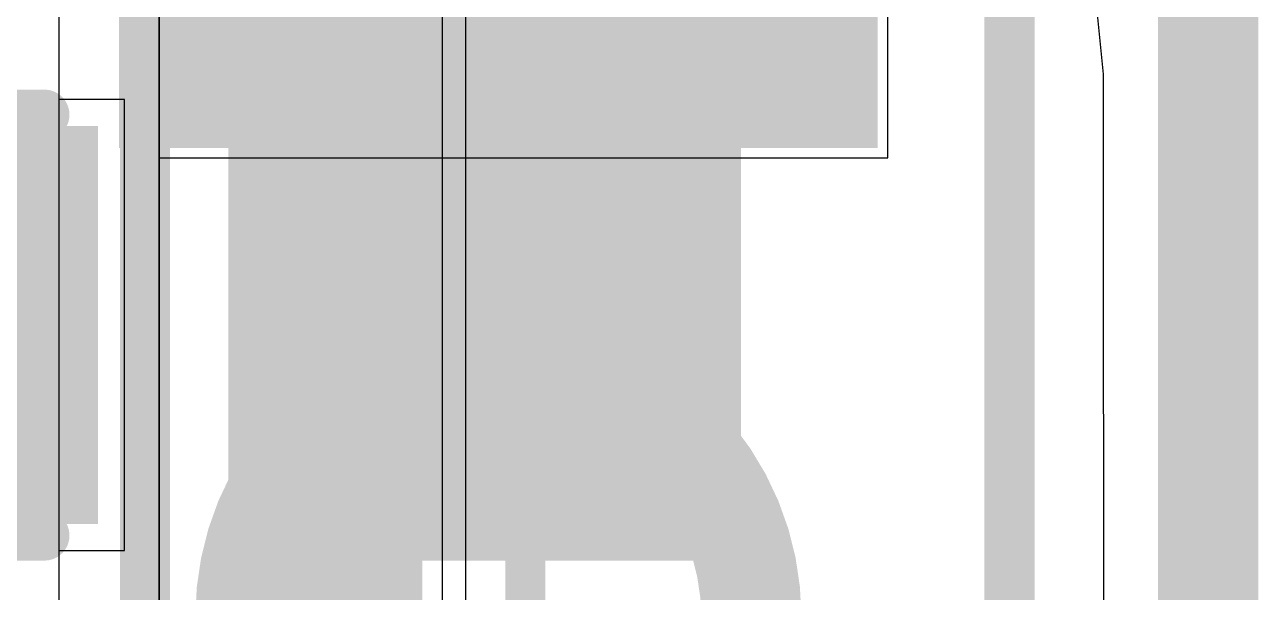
# Model space of a CAD drawing. Header units: inches. Extents: x -6 to 283, y -12 to 154.
# Drawn here: x 79.728 to 82.855, y 12.215 to 13.654 of the extents above; entities that cross this region are included whole.
import ezdxf

# ---------------------------------------------------------------- set-up
doc = ezdxf.new("R2010")
doc.units = ezdxf.units.IN
for name, color, linetype in [('Board Outline', 216, 'Continuous'), ('Bottom Layer', 5, 'Continuous'), ('Bottom Overlay', 54, 'Continuous'), ('Bottom Paste', 16, 'Continuous'), ('Bottom Solder', 6, 'Continuous'), ('Dimensions', 6, 'Continuous'), ('GND-1', 16, 'Continuous'), ('GND-2', 90, 'Continuous'), ('GND-3', 216, 'Continuous'), ('GND-4', 54, 'Continuous'), ('PWR-1', 156, 'Continuous'), ('PWR-2', 130, 'Continuous'), ('Signal L1', 76, 'Continuous'), ('Signal L2', 6, 'Continuous'), ('Top Layer', 1, 'Continuous'), ('Top Overlay', 2, 'Continuous'), ('Top Paste', 8, 'Continuous'), ('Top Solder', 216, 'Continuous')]:
    doc.layers.add(name, color=color, linetype=linetype)

# ---------------------------------------------------------------- blocks, each defined once
blk = doc.blocks.new('B3U_1000P_63')
at = {"layer": 'Top Layer'}
blk.add_hatch(color=1, dxfattribs=at).paths.add_polyline_path([(-2.10999959, 0.85999955), (-1.28999869, 0.85999955), (-1.28999869, -0.85999955), (-2.10999959, -0.85999955)])
at = {"layer": 'Top Paste'}
blk.add_hatch(color=8, dxfattribs=at).paths.add_polyline_path([(-2.10999959, 0.85999955), (-1.28999869, 0.85999955), (-1.28999869, -0.85999955), (-2.10999959, -0.85999955)])
at = {"layer": 'Top Solder'}
blk.add_hatch(color=216, dxfattribs=at).paths.add_polyline_path([(-2.21159959, 0.96159955), (-1.18839869, 0.96159955), (-1.18839869, -0.96159955), (-2.21159959, -0.96159955)])
at = {"layer": 'Top Overlay'}
blk.add_lwpolyline([(-1.5748, 1.29539746, 0.127, 0.127, 0), (1.5748, 1.2954, 0.127, 0.127, 0)], format="xyseb", dxfattribs=at)
for points in [[(0.64106806, 0, 0.254, 0.254, 1), (-0.64106806, 0, 0.254, 0.254, 1)], [(-0.7045680599999999, 0, 0.127, 0.127, 1), (-0.5775680599999999, 0, 0.127, 0.127, 1)]]:
    blk.add_lwpolyline(points, format="xyseb", close=True, dxfattribs=at)
blk = doc.blocks.new('C___0603_B_269')
at = {"layer": 'Bottom Layer'}
for points in [[(-1.143, -0.4445), (-1.143, 0.4445), (-0.3809999999999999, 0.4445), (-0.3809999999999999, -0.4445)], [(0.3809999999999999, -0.4445), (0.3809999999999999, 0.4445), (1.143, 0.4445), (1.143, -0.4445)]]:
    blk.add_hatch(color=5, dxfattribs=at).paths.add_polyline_path(points)
at = {"layer": 'Bottom Paste'}
for points in [[(-1.143, -0.4445), (-1.143, 0.4445), (-0.3809999999999999, 0.4445), (-0.3809999999999999, -0.4445)], [(0.3809999999999999, -0.4445), (0.3809999999999999, 0.4445), (1.143, 0.4445), (1.143, -0.4445)]]:
    blk.add_hatch(color=16, dxfattribs=at).paths.add_polyline_path(points)
at = {"layer": 'Bottom Solder'}
for points in [[(-1.20299988, -0.50449988), (-1.20299988, 0.50449988), (-0.3210001199999999, 0.50449988), (-0.3210001199999999, -0.50449988)], [(0.3210001199999999, -0.50449988), (0.3210001199999999, 0.50449988), (1.20299988, 0.50449988), (1.20299988, -0.50449988)]]:
    blk.add_hatch(color=6, dxfattribs=at).paths.add_polyline_path(points)
at = {"layer": 'Bottom Overlay'}
for points in [[(-1.2446, 0.5334, 0.127, 0.127, 0), (-1.2446, -0.5334, 0.127, 0.127, 0)], [(-0.4571999999999999, 0.5334, 0.127, 0.127, 0), (-1.2446, 0.5334, 0.127, 0.127, 0)], [(1.2446, 0.5334, 0.127, 0.127, 0), (0.4571999999999999, 0.5334, 0.127, 0.127, 0)], [(1.2446, 0.5334, 0.127, 0.127, 0), (1.2446, -0.5334, 0.127, 0.127, 0)], [(-0.4571999999999999, -0.5334, 0.127, 0.127, 0), (-1.2446, -0.5334, 0.127, 0.127, 0)], [(1.2446, -0.5334, 0.127, 0.127, 0), (0.4571999999999999, -0.5334, 0.127, 0.127, 0)]]:
    blk.add_lwpolyline(points, format="xyseb", dxfattribs=at)
for points in [[(-1.27635, 0.5334, 0.0635, 0.0635, 1), (-1.21285, 0.5334, 0.0635, 0.0635, 1)], [(-1.27635, 0.5334, 0.0635, 0.0635, 1), (-1.21285, 0.5334, 0.0635, 0.0635, 1)], [(-0.4889499999999999, 0.5334, 0.0635, 0.0635, 1), (-0.42545, 0.5334, 0.0635, 0.0635, 1)], [(0.42545, 0.5334, 0.0635, 0.0635, 1), (0.4889499999999999, 0.5334, 0.0635, 0.0635, 1)], [(1.21285, 0.5334, 0.0635, 0.0635, 1), (1.27635, 0.5334, 0.0635, 0.0635, 1)], [(1.21285, 0.5334, 0.0635, 0.0635, 1), (1.27635, 0.5334, 0.0635, 0.0635, 1)], [(-1.27635, -0.5334, 0.0635, 0.0635, 1), (-1.21285, -0.5334, 0.0635, 0.0635, 1)], [(-1.27635, -0.5334, 0.0635, 0.0635, 1), (-1.21285, -0.5334, 0.0635, 0.0635, 1)], [(-0.4889499999999999, -0.5334, 0.0635, 0.0635, 1), (-0.42545, -0.5334, 0.0635, 0.0635, 1)], [(0.42545, -0.5334, 0.0635, 0.0635, 1), (0.4889499999999999, -0.5334, 0.0635, 0.0635, 1)], [(1.21285, -0.5334, 0.0635, 0.0635, 1), (1.27635, -0.5334, 0.0635, 0.0635, 1)], [(1.21285, -0.5334, 0.0635, 0.0635, 1), (1.27635, -0.5334, 0.0635, 0.0635, 1)]]:
    blk.add_lwpolyline(points, format="xyseb", close=True, dxfattribs=at)

msp = doc.modelspace()

# ---------------------------------------------------------------- linework, layer by layer
at = {"layer": 'Board Outline'}
for points in [[(75.55088776, 20.35987292, 0.1778, 0.1778, -0.4142135158828696), (82.72026128, 13.18848264, 0.1778, 0.1778, 0)], [(82.72026128, 13.18848264, 0.1778, 0.1778, 0), (82.7278508, 4.36438294, 0.1778, 0.1778, 0)]]:
    msp.add_lwpolyline(points, format="xyseb", dxfattribs=at)
msp.add_lwpolyline([(82.67581128, 13.18848264, 0.08889999999999999, 0.08889999999999999, 1), (82.76471128, 13.18848264, 0.08889999999999999, 0.08889999999999999, 1)], format="xyseb", close=True, dxfattribs=at)
msp.add_lwpolyline([(82.67581128, 13.18848264, 0.08889999999999999, 0.08889999999999999, 1), (82.76471128, 13.18848264, 0.08889999999999999, 0.08889999999999999, 1)], format="xyseb", close=True, dxfattribs=at)
at = {"layer": 'Bottom Layer'}
for p, q in [((79.81581446, -0.5073269), (79.81581446, 16.09494622)), ((79.81581446, 13.46366878), (79.81581446, 14.77563212)), ((82.39487966, 14.2038451), (82.4613413, 13.52806794)), ((82.4613413, 13.52806794), (82.46129304, 13.1885182)), ((79.98136912, 13.46366878), (79.81581446, 13.46366878)), ((79.98136912, 12.32066878), (79.98136912, 13.46366878)), ((82.46129304, 13.1885182), (82.46131843999999, 13.18838866)), ((82.46131843999999, 13.18838866), (82.46129304, 13.18825658)), ((82.46129304, 13.18825658), (82.46888764, 4.36415942)), ((79.81581446, 11.87921678), (79.81581446, 12.32066878)), ((79.81581446, 12.32066878), (79.98136912, 12.32066878))]:
    msp.add_line(p, q, dxfattribs=at)
for points in [[(81.16644422, 13.06124388, 0.1016, 0.1016, 0), (81.16644422, 14.22489662, 0.1016, 0.1016, 0)], [(80.99736911999999, 12.89216878, 0.1016, 0.1016, 0), (81.16644422, 13.06124388, 0.1016, 0.1016, 0)], [(80.99736911999999, 11.30771678, 0.1016, 0.1016, 0), (80.99736911999999, 12.89216878, 0.1016, 0.1016, 0)]]:
    msp.add_lwpolyline(points, format="xyseb", dxfattribs=at)
for points in [[(81.14104422, 13.06124388, 0.0508, 0.0508, 1), (81.19184422, 13.06124388, 0.0508, 0.0508, 1)], [(81.14104422, 13.06124388, 0.0508, 0.0508, 1), (81.19184422, 13.06124388, 0.0508, 0.0508, 1)], [(80.97196912, 12.89216878, 0.0508, 0.0508, 1), (81.02276911999999, 12.89216878, 0.0508, 0.0508, 1)], [(80.97196912, 12.89216878, 0.0508, 0.0508, 1), (81.02276911999999, 12.89216878, 0.0508, 0.0508, 1)]]:
    msp.add_lwpolyline(points, format="xyseb", close=True, dxfattribs=at)
at = {"layer": 'Dimensions'}
msp.add_lwpolyline([(82.7278508, 4.70728294, 0.254, 0.254, 0), (82.7278508, 27.72987342, 0.254, 0.254, 0)], format="xyseb", dxfattribs=at)
at = {"layer": 'GND-1'}
for p, q in [((82.39487966, 14.2038451), (82.4613413, 13.52806794)), ((82.4613413, 13.52806794), (82.46129304, 13.1885182)), ((82.46129304, 13.1885182), (82.46131843999999, 13.18838866)), ((82.46131843999999, 13.18838866), (82.46129304, 13.18825658)), ((82.46129304, 13.18825658), (82.46888764, 4.36415942))]:
    msp.add_line(p, q, dxfattribs=at)
at = {"layer": 'GND-2'}
for p, q in [((82.39487966, 14.2038451), (82.4613413, 13.52806794)), ((82.4613413, 13.52806794), (82.46129304, 13.1885182)), ((82.46129304, 13.1885182), (82.46131843999999, 13.18838866)), ((82.46131843999999, 13.18838866), (82.46129304, 13.18825658)), ((82.46129304, 13.18825658), (82.46888764, 4.36415942))]:
    msp.add_line(p, q, dxfattribs=at)
at = {"layer": 'GND-3'}
for p, q in [((82.39487966, 14.2038451), (82.4613413, 13.52806794)), ((82.4613413, 13.52806794), (82.46129304, 13.1885182)), ((82.46129304, 13.1885182), (82.46131843999999, 13.18838866)), ((82.46131843999999, 13.18838866), (82.46129304, 13.18825658)), ((82.46129304, 13.18825658), (82.46888764, 4.36415942))]:
    msp.add_line(p, q, dxfattribs=at)
at = {"layer": 'GND-4'}
for p, q in [((82.39487966, 14.2038451), (82.4613413, 13.52806794)), ((82.4613413, 13.52806794), (82.46129304, 13.1885182)), ((82.46129304, 13.1885182), (82.46131843999999, 13.18838866)), ((82.46131843999999, 13.18838866), (82.46129304, 13.18825658)), ((82.46129304, 13.18825658), (82.46888764, 4.36415942))]:
    msp.add_line(p, q, dxfattribs=at)
at = {"layer": 'PWR-1'}
msp.add_line((80.06869685999999, 14.9758527), (80.0686994, 6.363705839999999), dxfattribs=at)
msp.add_lwpolyline([(80.54546502, -3.270948499999999, 0.3809999999999999, 0.3809999999999999, 0), (80.54546502, 15.0749635, 0.3809999999999999, 0.3809999999999999, 0)], format="xyseb", dxfattribs=at)
at = {"layer": 'PWR-2'}
for p, q in [((82.39487966, 14.2038451), (82.4613413, 13.52806794)), ((82.4613413, 13.52806794), (82.46129304, 13.1885182)), ((82.46129304, 13.1885182), (82.46131843999999, 13.18838866)), ((82.46131843999999, 13.18838866), (82.46129304, 13.18825658)), ((82.46129304, 13.18825658), (82.46888764, 4.36415942))]:
    msp.add_line(p, q, dxfattribs=at)
at = {"layer": 'Signal L1'}
for p, q in [((80.84594448, 7.01736468), (80.84594448, 14.35567868)), ((82.39487966, 14.2038451), (82.4613413, 13.52806794)), ((82.4613413, 13.52806794), (82.46129304, 13.1885182)), ((82.46129304, 13.1885182), (82.46131843999999, 13.18838866)), ((82.46131843999999, 13.18838866), (82.46129304, 13.18825658)), ((82.46129304, 13.18825658), (82.46888764, 4.36415942))]:
    msp.add_line(p, q, dxfattribs=at)
for points in [[(80.41066214, -0.7535392599999999, 0.1016, 0.1016, 0), (80.41066214, 14.35567868, 0.1016, 0.1016, 0)], [(80.66466213999999, -0.7535392599999999, 0.1016, 0.1016, 0), (80.66466213999999, 14.35567868, 0.1016, 0.1016, 0)]]:
    msp.add_lwpolyline(points, format="xyseb", dxfattribs=at)
at = {"layer": 'Signal L2'}
for p, q in [((80.7871638, 6.94901328), (80.7871638, 15.41719802)), ((82.39487966, 14.2038451), (82.4613413, 13.52806794)), ((82.4613413, 13.52806794), (82.46129304, 13.1885182)), ((82.46129304, 13.1885182), (82.46131843999999, 13.18838866)), ((82.46131843999999, 13.18838866), (82.46129304, 13.18825658)), ((82.46129304, 13.18825658), (82.46888764, 4.36415942))]:
    msp.add_line(p, q, dxfattribs=at)
for points in [[(80.59293253999999, -0.6531432199999999, 0.127, 0.127, 0), (80.59293253999999, 15.41719802, 0.127, 0.127, 0)], [(80.03336038, 7.752400039999999, 0.127, 0.127, 0), (80.03336038, 14.98917246, 0.127, 0.127, 0)], [(80.30768038, 5.61035708, 0.127, 0.127, 0), (80.30768038, 14.97942648, 0.127, 0.127, 0)]]:
    msp.add_lwpolyline(points, format="xyseb", dxfattribs=at)
at = {"layer": 'Top Layer'}
for p, q in [((80.0686994, 0.75913742), (80.06869685999999, 16.25540056)), ((81.91569849999999, 13.31578744), (81.91569849999999, 14.3897858)), ((82.39487966, 14.2038451), (82.4613413, 13.52806794)), ((82.4613413, 13.52806794), (82.46129304, 13.1885182)), ((80.0686994, 6.06401378), (80.06869685999999, 13.31578744)), ((80.06869685999999, 13.31578744), (81.91569849999999, 13.31578744)), ((82.46129304, 13.1885182), (82.46131843999999, 13.18838866)), ((82.46131843999999, 13.18838866), (82.46129304, 13.18825658)), ((82.46129304, 13.18825658), (82.46888764, 4.36415942))]:
    msp.add_line(p, q, dxfattribs=at)

# ---------------------------------------------------------------- block references
for name, p, rotation in [('B3U_1000P_63', (80.92870022, 12.15278748), 270), ('C___0603_B_269', (80.23536912, 12.89216878), 180)]:
    msp.add_blockref(name, p, dxfattribs=dict(rotation=rotation))

doc.saveas('drawing.dxf')
